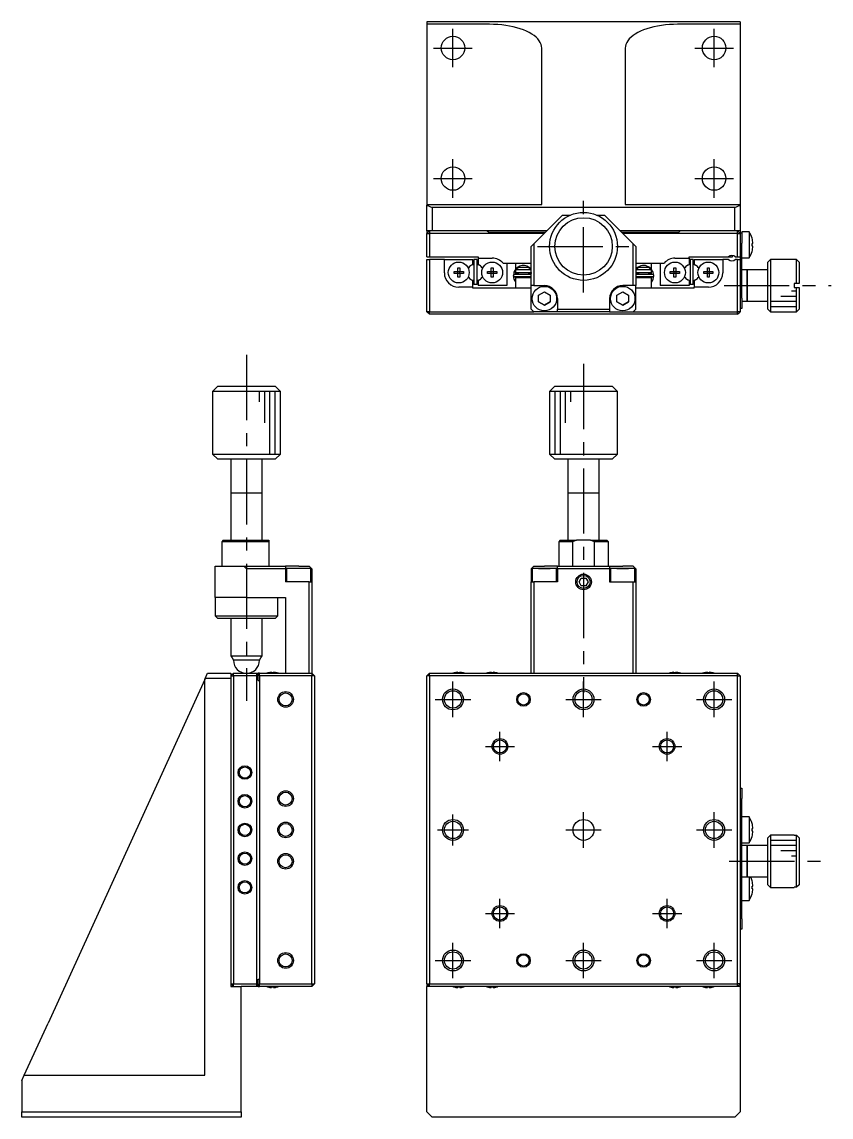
# Model space of a CAD drawing. Extents: x 36 to 387, y -13 to 301.
# Drawn here: x 79 to 234, y 91.7 to 301.5 of the extents above; entities that cross this region are included whole.
import ezdxf

# ---------------------------------------------------------------- set-up
doc = ezdxf.new("R2010")
doc.units = 0
doc.header["$LTSCALE"] = 10
doc.linetypes.add('CENTER', pattern=[2, 1.25, -0.25, 0.25, -0.25])
doc.layers.get('0').update_dxf_attribs({"linetype": 'CONTINUOUS'})
doc.layers.add('CENTER', color=1, linetype='CENTER')

msp = doc.modelspace()

# ---------------------------------------------------------------- linework, layer by layer
at = {"color": 7, "linetype": 'CONTINUOUS'}
for p, q in [((156.584228, 301.482724), (156.584228, 301.026998)), ((216.584228, 301.482724), (156.584228, 301.482724)), ((168.584228, 301.026998), (156.584228, 301.026998)), ((156.584228, 301.026998), (156.584228, 266.482724)), ((169.368819, 301.012949), (168.584228, 301.026998)), ((170.148572, 300.97089), (169.368819, 301.012949)), ((170.918681, 300.90108), (170.148572, 300.97089)), ((171.674398, 300.803949), (170.918681, 300.90108)), ((172.411062, 300.680097), (171.674398, 300.803949)), ((173.124133, 300.530286), (172.411062, 300.680097)), ((173.809213, 300.35544), (173.124133, 300.530286)), ((174.46208, 300.156638), (173.809213, 300.35544)), ((175.078708, 299.935105), (174.46208, 300.156638)), ((198.706375, 300.156638), (198.089747, 299.935105)), ((199.359242, 300.35544), (198.706375, 300.156638)), ((200.044323, 300.530286), (199.359242, 300.35544)), ((200.757393, 300.680097), (200.044323, 300.530286)), ((201.494058, 300.803949), (200.757393, 300.680097)), ((202.249774, 300.90108), (201.494058, 300.803949)), ((203.019883, 300.97089), (202.249774, 300.90108)), ((203.799637, 301.012949), (203.019883, 300.97089)), ((204.584228, 301.026998), (203.799637, 301.012949)), ((216.584228, 301.026998), (204.584228, 301.026998)), ((216.584228, 301.482724), (216.584228, 301.026998)), ((216.584228, 301.026998), (216.584228, 266.482724)), ((175.655296, 299.692206), (175.078708, 299.935105)), ((176.188287, 299.42944), (175.655296, 299.692206)), ((176.674398, 299.148427), (176.188287, 299.42944)), ((177.110629, 298.850898), (176.674398, 299.148427)), ((177.494293, 298.538689), (177.110629, 298.850898)), ((177.823023, 298.213724), (177.494293, 298.538689)), ((178.094793, 297.878007), (177.823023, 298.213724)), ((178.307927, 297.533607), (178.094793, 297.878007)), ((195.073663, 297.878007), (194.860529, 297.533607)), ((195.345432, 298.213724), (195.073663, 297.878007)), ((195.674162, 298.538689), (195.345432, 298.213724)), ((196.057826, 298.850898), (195.674162, 298.538689)), ((196.494058, 299.148427), (196.057826, 298.850898)), ((196.980168, 299.42944), (196.494058, 299.148427)), ((197.51316, 299.692206), (196.980168, 299.42944)), ((198.089747, 299.935105), (197.51316, 299.692206)), ((178.461111, 297.182648), (178.307927, 297.533607)), ((178.553401, 296.827294), (178.461111, 297.182648)), ((178.584228, 296.469735), (178.553401, 296.827294)), ((178.584228, 266.482724), (178.584228, 296.469735)), ((194.615054, 296.827294), (194.584228, 296.469735)), ((194.584228, 296.469735), (194.584228, 266.482724)), ((194.707344, 297.182648), (194.615054, 296.827294)), ((194.860529, 297.533607), (194.707344, 297.182648)), ((156.584228, 266.482724), (156.584228, 266.391802)), ((156.584228, 266.482724), (178.584228, 266.482724)), ((194.584228, 266.482724), (216.584228, 266.482724)), ((216.584228, 266.482724), (216.584228, 266.391802)), ((156.584228, 261.482724), (156.584228, 266.391802)), ((156.584228, 266.391802), (157.584228, 265.936076)), ((157.584228, 265.936076), (157.584228, 261.482724)), ((215.584228, 265.936076), (157.584228, 265.936076)), ((182.584228, 264.482724), (177.084228, 258.982724)), ((182.584228, 264.482724), (184.084228, 264.482724)), ((189.084228, 264.482724), (190.584228, 264.482724)), ((196.084228, 258.982724), (190.584228, 264.482724)), ((215.584228, 265.936076), (216.584228, 266.391802)), ((215.584228, 261.482724), (215.584228, 265.936076)), ((216.584228, 266.391802), (216.584228, 261.482724)), ((157.084228, 261.482724), (156.584228, 260.982724)), ((157.084228, 261.482724), (156.584228, 261.482724)), ((156.584228, 261.482724), (156.584228, 260.982724)), ((156.584228, 260.982724), (157.084228, 260.982724)), ((156.584228, 256.482724), (156.584228, 260.982724)), ((157.084228, 261.482724), (157.084228, 260.982724)), ((157.584228, 261.482724), (157.084228, 261.482724)), ((157.084228, 260.982724), (157.084228, 256.482724)), ((179.084228, 260.982724), (157.084228, 260.982724)), ((179.584228, 261.482724), (157.584228, 261.482724)), ((168.434228, 261.132724), (168.084228, 261.482724)), ((179.234228, 261.132724), (168.434228, 261.132724)), ((215.584228, 261.482724), (193.584228, 261.482724)), ((204.734228, 261.132724), (193.934228, 261.132724)), ((216.084228, 260.982724), (194.084228, 260.982724)), ((205.084228, 261.482724), (204.734228, 261.132724)), ((216.084228, 261.482724), (215.584228, 261.482724)), ((216.084228, 260.982724), (216.084228, 261.482724)), ((216.584228, 260.982724), (216.084228, 261.482724)), ((216.584228, 261.482724), (216.084228, 261.482724)), ((216.084228, 256.482724), (216.084228, 260.982724)), ((216.084228, 260.982724), (216.584228, 260.982724)), ((216.584228, 261.482724), (216.584228, 261.082724)), ((216.584228, 261.082724), (216.884228, 261.082724)), ((216.584228, 260.982724), (216.584228, 261.082724)), ((216.584228, 260.982724), (216.584228, 256.482724)), ((216.884228, 261.282724), (216.884228, 261.082724)), ((218.275885, 261.282724), (216.884228, 261.282724)), ((216.884228, 261.082724), (216.884228, 259.082724)), ((218.275885, 261.282724), (218.275885, 256.282724)), ((176.584228, 258.482724), (177.084228, 258.982724)), ((176.584228, 250.982724), (176.584228, 258.482724)), ((177.084228, 258.982724), (177.084228, 250.982724)), ((196.084228, 250.982724), (196.084228, 258.982724)), ((196.084228, 258.982724), (196.584228, 258.482724)), ((196.584228, 258.482724), (196.584228, 250.982724)), ((216.884228, 257.707724), (216.884228, 259.082724)), ((218.846808, 260.041313), (218.853663, 260.044657)), ((218.846808, 258.522724), (218.846808, 259.042724)), ((218.846808, 259.042724), (219.01918, 259.042724)), ((219.01918, 258.522724), (218.846808, 258.522724)), ((156.584228, 256.482724), (157.084228, 256.482724)), ((156.584228, 245.982724), (156.584228, 255.982724)), ((156.584228, 255.982724), (157.084228, 255.982724)), ((157.084228, 256.482724), (166.384228, 256.482724)), ((157.084228, 255.982724), (157.084228, 245.982724)), ((159.934228, 255.982724), (157.084228, 255.982724)), ((159.934228, 253.432724), (159.934228, 255.982724)), ((159.934228, 255.982724), (165.384228, 255.982724)), ((165.384228, 255.03353), (165.384228, 255.982724)), ((166.184228, 255.982724), (165.584228, 255.982724)), ((165.584228, 255.982724), (165.584228, 251.182724)), ((166.184228, 251.182724), (166.184228, 255.982724)), ((166.384228, 256.482724), (166.384228, 256.232724)), ((166.384228, 256.232724), (169.084228, 256.232724)), ((166.384228, 256.232724), (166.384228, 255.03353)), ((204.084228, 256.232724), (206.784228, 256.232724)), ((206.784228, 256.232724), (206.784228, 256.482724)), ((206.784228, 256.482724), (214.32279, 256.482724)), ((206.784228, 256.232724), (206.784228, 255.03353)), ((207.584228, 255.982724), (206.984228, 255.982724)), ((206.984228, 255.982724), (206.984228, 251.182724)), ((207.584228, 251.182724), (207.584228, 255.982724)), ((207.784228, 255.982724), (207.784228, 255.03353)), ((207.784228, 255.982724), (213.234228, 255.982724)), ((213.234228, 255.982724), (213.234228, 253.432724)), ((214.32279, 255.982724), (213.234228, 255.982724)), ((214.32279, 256.482724), (215.084228, 256.482724)), ((215.084228, 256.482724), (215.084228, 256.727711)), ((215.645666, 256.482724), (216.084228, 256.482724)), ((216.084228, 255.982724), (215.645666, 255.982724)), ((216.084228, 256.482724), (216.584228, 256.482724)), ((216.084228, 245.982724), (216.084228, 255.982724)), ((216.084228, 255.982724), (216.584228, 255.982724)), ((216.584228, 256.482724), (216.584228, 255.982724)), ((216.584228, 255.982724), (216.584228, 245.982724)), ((216.884228, 248.582724), (216.884228, 257.707724)), ((216.884228, 256.282724), (218.275885, 256.282724)), ((218.853663, 257.520791), (218.846808, 257.524134)), ((222.384228, 255.982724), (221.884228, 255.482724)), ((222.384228, 255.982724), (222.384228, 245.982724)), ((227.384228, 255.982724), (222.384228, 255.982724)), ((227.384228, 251.382724), (227.384228, 255.982724)), ((227.884228, 255.482724), (227.384228, 255.982724)), ((162.504228, 254.369085), (162.864228, 254.369085)), ((162.504228, 253.662724), (162.504228, 254.369085)), ((162.864228, 254.369085), (162.864228, 253.662724)), ((165.384228, 255.03353), (165.124133, 254.883364)), ((166.644323, 254.883364), (166.384228, 255.03353)), ((168.904228, 254.369085), (169.264228, 254.369085)), ((168.904228, 253.662724), (168.904228, 254.369085)), ((169.264228, 254.369085), (169.264228, 253.662724)), ((171.16329, 255.282724), (176.584228, 255.282724)), ((171.884228, 255.282724), (171.884228, 250.982724)), ((173.584228, 255.282724), (173.584228, 254.118568)), ((173.638544, 253.982724), (173.584228, 253.982724)), ((173.584228, 253.982724), (173.584228, 253.482724)), ((173.638544, 253.982724), (174.167713, 254.482724)), ((176.529911, 253.982724), (173.638544, 253.982724)), ((174.167713, 254.482724), (176.000743, 254.482724)), ((176.000743, 254.482724), (176.529911, 253.982724)), ((176.584228, 253.982724), (176.529911, 253.982724)), ((196.584228, 255.282724), (202.005165, 255.282724)), ((196.638544, 253.982724), (196.584228, 253.982724)), ((196.638544, 253.982724), (197.167713, 254.482724)), ((199.529911, 253.982724), (196.638544, 253.982724)), ((197.167713, 254.482724), (199.000743, 254.482724)), ((199.000743, 254.482724), (199.529911, 253.982724)), ((199.584228, 253.982724), (199.529911, 253.982724)), ((199.584228, 254.118409), (199.584228, 255.282724)), ((199.584228, 253.482724), (199.584228, 253.982724)), ((201.284228, 255.282724), (201.284228, 250.982724)), ((203.904228, 254.369085), (204.264228, 254.369085)), ((203.904228, 253.662724), (203.904228, 254.369085)), ((204.264228, 254.369085), (204.264228, 253.662724)), ((206.524133, 254.883364), (206.784228, 255.03353)), ((207.784228, 255.03353), (208.044323, 254.883364)), ((210.304228, 254.369085), (210.664228, 254.369085)), ((210.304228, 253.662724), (210.304228, 254.369085)), ((210.664228, 254.369085), (210.664228, 253.662724)), ((217.884228, 253.982724), (216.884228, 253.982724)), ((217.884228, 253.982724), (217.884228, 247.982724)), ((217.884228, 247.982724), (217.884228, 253.982724)), ((221.884228, 253.982724), (217.884228, 253.982724)), ((221.884228, 246.482724), (221.884228, 255.482724)), ((227.884228, 255.482724), (227.884228, 251.382724)), ((161.797866, 253.662724), (162.504228, 253.662724)), ((161.797866, 253.302724), (161.797866, 253.662724)), ((162.504228, 253.302724), (161.797866, 253.302724)), ((162.5146, 253.652352), (162.504228, 253.662724)), ((162.5146, 253.313096), (162.504228, 253.302724)), ((162.504228, 252.596362), (162.504228, 253.302724)), ((162.864228, 252.596362), (162.504228, 252.596362)), ((162.5146, 253.313096), (162.5146, 253.652352)), ((162.5146, 253.652352), (162.853856, 253.652352)), ((162.853856, 253.313096), (162.5146, 253.313096)), ((162.853856, 253.652352), (162.864228, 253.662724)), ((162.853856, 253.652352), (162.853856, 253.313096)), ((162.853856, 253.313096), (162.864228, 253.302724)), ((162.864228, 253.662724), (163.570589, 253.662724)), ((162.864228, 253.302724), (162.864228, 252.596362)), ((163.570589, 253.302724), (162.864228, 253.302724)), ((163.570589, 253.662724), (163.570589, 253.302724)), ((165.124133, 252.082084), (165.384228, 251.931918)), ((165.384228, 250.682724), (165.384228, 251.931918)), ((166.384228, 251.931918), (166.644323, 252.082084)), ((166.384228, 251.931918), (166.384228, 250.982724)), ((168.197866, 253.662724), (168.904228, 253.662724)), ((168.197866, 253.302724), (168.197866, 253.662724)), ((168.904228, 253.302724), (168.197866, 253.302724)), ((168.9146, 253.652352), (168.904228, 253.662724)), ((168.9146, 253.313096), (168.904228, 253.302724)), ((168.904228, 252.596362), (168.904228, 253.302724)), ((169.264228, 252.596362), (168.904228, 252.596362)), ((168.9146, 253.313096), (168.9146, 253.652352)), ((168.9146, 253.652352), (169.253856, 253.652352)), ((169.253856, 253.313096), (168.9146, 253.313096)), ((169.253856, 253.652352), (169.264228, 253.662724)), ((169.253856, 253.652352), (169.253856, 253.313096)), ((169.253856, 253.313096), (169.264228, 253.302724)), ((169.264228, 253.662724), (169.970589, 253.662724)), ((169.264228, 253.302724), (169.264228, 252.596362)), ((169.970589, 253.302724), (169.264228, 253.302724)), ((169.970589, 253.662724), (169.970589, 253.302724)), ((173.276531, 253.597771), (173.140572, 252.910316)), ((173.241722, 253.416609), (173.240642, 253.382383)), ((173.240642, 253.382383), (173.241275, 253.348146)), ((173.241275, 253.348146), (173.243617, 253.313984)), ((173.244511, 253.450741), (173.241722, 253.416609)), ((173.243617, 253.313984), (173.247664, 253.279978)), ((173.249004, 253.484696), (173.244511, 253.450741)), ((173.247664, 253.279978), (173.253406, 253.246211)), ((173.255189, 253.51839), (173.249004, 253.484696)), ((173.253406, 253.246211), (173.260829, 253.212767)), ((173.263052, 253.551742), (173.255189, 253.51839)), ((173.260829, 253.212767), (173.269914, 253.179727)), ((173.272575, 253.584669), (173.263052, 253.551742)), ((173.269914, 253.179727), (173.280641, 253.147172)), ((173.283734, 253.617088), (173.272575, 253.584669)), ((173.280641, 253.147172), (173.292983, 253.115182)), ((173.295788, 253.647255), (173.283734, 253.617088)), ((173.292983, 253.115182), (173.306911, 253.083835)), ((173.296211, 253.647984), (173.295788, 253.647255)), ((173.299578, 253.650024), (173.296211, 253.647984)), ((173.309598, 253.676416), (173.297781, 253.649421)), ((173.301809, 253.650515), (173.299578, 253.650024)), ((173.300609, 253.656121), (173.524028, 253.58842)), ((173.306231, 253.650845), (173.301809, 253.650515)), ((173.311776, 253.65064), (173.306231, 253.650845)), ((173.306911, 253.083835), (173.310603, 253.076177)), ((173.318407, 253.649904), (173.311776, 253.65064)), ((173.32608, 253.64864), (173.318407, 253.649904)), ((173.334745, 253.646857), (173.32608, 253.64864)), ((176.584228, 253.077724), (173.334228, 253.077724)), ((173.334228, 252.687724), (176.584228, 252.687724)), ((173.344344, 253.644568), (173.334745, 253.646857)), ((173.354812, 253.641786), (173.344344, 253.644568)), ((173.366081, 253.638532), (173.354812, 253.641786)), ((173.378074, 253.634825), (173.366081, 253.638532)), ((173.390713, 253.630692), (173.378074, 253.634825)), ((173.403914, 253.626159), (173.390713, 253.630692)), ((173.417588, 253.621257), (173.403914, 253.626159)), ((173.431645, 253.616018), (173.417588, 253.621257)), ((173.445991, 253.610477), (173.431645, 253.616018)), ((173.46053, 253.604671), (173.445991, 253.610477)), ((173.475167, 253.598639), (173.46053, 253.604671)), ((173.489803, 253.592421), (173.475167, 253.598639)), ((173.504341, 253.586057), (173.489803, 253.592421)), ((173.518685, 253.579591), (173.504341, 253.586057)), ((173.532739, 253.573066), (173.518685, 253.579591)), ((173.524028, 253.58842), (173.584234, 253.558227)), ((173.546409, 253.566524), (173.532739, 253.573066)), ((173.583906, 252.471293), (173.540546, 252.687701)), ((173.559606, 253.56001), (173.546409, 253.566524)), ((173.57224, 253.553566), (173.559606, 253.56001)), ((173.584228, 253.547236), (173.57224, 253.553566)), ((173.584228, 253.482724), (176.584228, 253.482724)), ((176.584228, 252.482724), (173.584228, 252.482724)), ((173.584228, 252.482724), (173.584228, 250.482724)), ((173.630666, 253.382665), (173.631295, 253.397729)), ((173.630808, 253.367591), (173.630666, 253.382665)), ((173.63172, 253.352548), (173.630808, 253.367591)), ((173.631295, 253.397729), (173.632693, 253.412744)), ((173.633398, 253.337575), (173.63172, 253.352548)), ((173.632693, 253.412744), (173.634856, 253.42767)), ((173.635837, 253.322711), (173.633398, 253.337575)), ((173.634856, 253.42767), (173.63778, 253.442467)), ((173.639029, 253.307995), (173.635837, 253.322711)), ((173.63778, 253.442467), (173.641455, 253.457096)), ((173.642964, 253.293465), (173.639029, 253.307995)), ((173.641455, 253.457096), (173.645871, 253.471519)), ((173.64763, 253.279158), (173.642964, 253.293465)), ((173.645871, 253.471519), (173.651015, 253.485699)), ((173.646033, 253.282724), (174.084228, 253.282724)), ((173.646034, 253.282724), (174.084228, 253.282724)), ((173.653014, 253.26511), (173.64763, 253.279158)), ((173.651015, 253.485699), (173.654422, 253.494019)), ((173.659099, 253.251358), (173.653014, 253.26511)), ((173.665868, 253.237933), (173.659099, 253.251358)), ((173.673302, 253.224871), (173.665868, 253.237933)), ((173.68138, 253.212202), (173.673302, 253.224871)), ((173.69008, 253.199956), (173.68138, 253.212202)), ((173.699379, 253.188163), (173.69008, 253.199956)), ((173.709252, 253.176849), (173.699379, 253.188163)), ((173.719672, 253.166043), (173.709252, 253.176849)), ((173.730614, 253.155767), (173.719672, 253.166043)), ((173.742049, 253.146045), (173.730614, 253.155767)), ((173.753947, 253.1369), (173.742049, 253.146045)), ((173.766281, 253.128351), (173.753947, 253.1369)), ((173.779018, 253.120418), (173.766281, 253.128351)), ((173.792129, 253.113118), (173.779018, 253.120418)), ((173.805581, 253.106467), (173.792129, 253.113118)), ((173.819341, 253.10048), (173.805581, 253.106467)), ((173.833378, 253.095169), (173.819341, 253.10048)), ((173.847657, 253.090546), (173.833378, 253.095169)), ((173.862146, 253.086622), (173.847657, 253.090546)), ((173.876809, 253.083404), (173.862146, 253.086622)), ((173.891612, 253.080901), (173.876809, 253.083404)), ((173.906522, 253.079118), (173.891612, 253.080901)), ((173.921502, 253.078058), (173.906522, 253.079118)), ((173.935727, 253.077724), (173.921502, 253.078058)), ((174.084228, 253.482724), (174.084228, 253.077724)), ((174.084228, 252.687724), (174.084228, 252.482724)), ((176.084228, 253.077724), (176.084228, 253.482724)), ((176.084228, 253.282724), (176.522412, 253.282724)), ((176.084228, 253.282724), (176.522411, 253.282724)), ((176.084228, 252.482724), (176.084228, 252.687724)), ((176.239423, 253.0778), (176.232728, 253.077724)), ((176.254428, 253.078495), (176.239423, 253.0778)), ((176.269383, 253.079917), (176.254428, 253.078495)), ((176.284255, 253.082062), (176.269383, 253.079917)), ((176.299007, 253.084926), (176.284255, 253.082062)), ((176.313605, 253.088504), (176.299007, 253.084926)), ((176.328015, 253.092787), (176.313605, 253.088504)), ((176.342202, 253.097767), (176.328015, 253.092787)), ((176.356131, 253.103433), (176.342202, 253.097767)), ((176.36977, 253.109774), (176.356131, 253.103433)), ((176.383084, 253.116776), (176.36977, 253.109774)), ((176.396042, 253.124424), (176.383084, 253.116776)), ((176.408611, 253.132701), (176.396042, 253.124424)), ((176.420759, 253.141588), (176.408611, 253.132701)), ((176.432456, 253.151067), (176.420759, 253.141588)), ((176.443672, 253.161115), (176.432456, 253.151067)), ((176.454377, 253.17171), (176.443672, 253.161115)), ((176.464544, 253.182827), (176.454377, 253.17171)), ((176.474144, 253.19444), (176.464544, 253.182827)), ((176.483154, 253.206521), (176.474144, 253.19444)), ((176.491547, 253.219041), (176.483154, 253.206521)), ((176.499302, 253.23197), (176.491547, 253.219041)), ((176.506395, 253.245276), (176.499302, 253.23197)), ((176.512808, 253.258925), (176.506395, 253.245276)), ((176.518521, 253.272883), (176.512808, 253.258925)), ((176.523519, 253.287114), (176.518521, 253.272883)), ((176.518578, 253.482749), (176.519799, 253.479475)), ((176.519437, 253.482882), (176.584514, 253.294359)), ((176.519799, 253.479475), (176.524615, 253.465213)), ((176.527787, 253.301581), (176.523519, 253.287114)), ((176.524615, 253.465213), (176.5287, 253.45072)), ((176.531313, 253.316247), (176.527787, 253.301581)), ((176.5287, 253.45072), (176.532043, 253.436034)), ((176.534086, 253.331074), (176.531313, 253.316247)), ((176.532043, 253.436034), (176.534634, 253.421192)), ((176.536099, 253.346022), (176.534086, 253.331074)), ((176.534634, 253.421192), (176.536464, 253.406234)), ((176.537346, 253.361052), (176.536099, 253.346022)), ((176.536464, 253.406234), (176.537528, 253.391198)), ((176.537822, 253.376124), (176.537346, 253.361052)), ((176.537528, 253.391198), (176.537822, 253.376124)), ((196.584228, 253.482724), (199.584228, 253.482724)), ((199.834228, 253.077724), (196.584228, 253.077724)), ((196.584228, 252.687724), (199.834228, 252.687724)), ((199.584228, 252.482724), (196.584228, 252.482724)), ((196.630666, 253.382665), (196.631295, 253.397729)), ((196.630808, 253.367591), (196.630666, 253.382665)), ((196.63172, 253.352548), (196.630808, 253.367591)), ((196.631295, 253.397729), (196.632693, 253.412744)), ((196.633398, 253.337575), (196.63172, 253.352548)), ((196.632693, 253.412744), (196.634856, 253.42767)), ((196.635837, 253.322711), (196.633398, 253.337575)), ((196.634856, 253.42767), (196.63778, 253.442467)), ((196.639029, 253.307995), (196.635837, 253.322711)), ((196.63778, 253.442467), (196.641455, 253.457096)), ((196.642964, 253.293465), (196.639029, 253.307995)), ((196.641455, 253.457096), (196.645871, 253.471519)), ((196.64763, 253.279158), (196.642964, 253.293465)), ((196.645871, 253.471519), (196.651015, 253.485699)), ((196.646033, 253.282724), (197.084228, 253.282724)), ((196.646034, 253.282724), (197.084228, 253.282724)), ((196.653014, 253.26511), (196.64763, 253.279158)), ((196.651015, 253.485699), (196.654422, 253.494019)), ((196.659099, 253.251358), (196.653014, 253.26511)), ((196.665868, 253.237933), (196.659099, 253.251358)), ((196.673302, 253.224871), (196.665868, 253.237933)), ((196.68138, 253.212202), (196.673302, 253.224871)), ((196.69008, 253.199956), (196.68138, 253.212202)), ((196.699379, 253.188163), (196.69008, 253.199956)), ((196.709252, 253.176849), (196.699379, 253.188163)), ((196.719672, 253.166043), (196.709252, 253.176849)), ((196.730614, 253.155767), (196.719672, 253.166043)), ((196.742049, 253.146045), (196.730614, 253.155767)), ((196.753947, 253.1369), (196.742049, 253.146045)), ((196.766281, 253.128351), (196.753947, 253.1369)), ((196.779018, 253.120418), (196.766281, 253.128351)), ((196.792129, 253.113118), (196.779018, 253.120418)), ((196.805581, 253.106467), (196.792129, 253.113118)), ((196.819341, 253.10048), (196.805581, 253.106467)), ((196.833378, 253.095169), (196.819341, 253.10048)), ((196.847657, 253.090546), (196.833378, 253.095169)), ((196.862146, 253.086622), (196.847657, 253.090546)), ((196.876809, 253.083404), (196.862146, 253.086622)), ((196.891612, 253.080901), (196.876809, 253.083404)), ((196.906522, 253.079118), (196.891612, 253.080901)), ((196.921502, 253.078058), (196.906522, 253.079118)), ((196.935727, 253.077724), (196.921502, 253.078058)), ((197.084228, 253.482724), (197.084228, 253.077724)), ((197.084228, 252.687724), (197.084228, 252.482724)), ((199.084228, 253.077724), (199.084228, 253.482724)), ((199.084228, 253.282724), (199.522412, 253.282724)), ((199.084228, 253.282724), (199.522411, 253.282724)), ((199.084228, 252.482724), (199.084228, 252.687724)), ((199.239423, 253.0778), (199.232728, 253.077724)), ((199.254428, 253.078495), (199.239423, 253.0778)), ((199.269383, 253.079917), (199.254428, 253.078495)), ((199.284255, 253.082062), (199.269383, 253.079917)), ((199.299007, 253.084926), (199.284255, 253.082062)), ((199.313605, 253.088504), (199.299007, 253.084926)), ((199.328015, 253.092787), (199.313605, 253.088504)), ((199.342202, 253.097767), (199.328015, 253.092787)), ((199.356131, 253.103433), (199.342202, 253.097767)), ((199.36977, 253.109774), (199.356131, 253.103433)), ((199.383084, 253.116776), (199.36977, 253.109774)), ((199.396042, 253.124424), (199.383084, 253.116776)), ((199.408611, 253.132701), (199.396042, 253.124424)), ((199.420759, 253.141588), (199.408611, 253.132701)), ((199.432456, 253.151067), (199.420759, 253.141588)), ((199.443672, 253.161115), (199.432456, 253.151067)), ((199.454377, 253.17171), (199.443672, 253.161115)), ((199.464544, 253.182827), (199.454377, 253.17171)), ((199.474144, 253.19444), (199.464544, 253.182827)), ((199.483154, 253.206521), (199.474144, 253.19444)), ((199.491547, 253.219041), (199.483154, 253.206521)), ((199.499302, 253.23197), (199.491547, 253.219041)), ((199.506395, 253.245276), (199.499302, 253.23197)), ((199.512808, 253.258925), (199.506395, 253.245276)), ((199.518521, 253.272883), (199.512808, 253.258925)), ((199.523519, 253.287114), (199.518521, 253.272883)), ((199.518578, 253.482749), (199.519799, 253.479475)), ((199.519437, 253.482882), (199.627917, 253.077766)), ((199.519799, 253.479475), (199.524615, 253.465213)), ((199.527787, 253.301581), (199.523519, 253.287114)), ((199.524615, 253.465213), (199.5287, 253.45072)), ((199.531313, 253.316247), (199.527787, 253.301581)), ((199.5287, 253.45072), (199.532043, 253.436034)), ((199.534086, 253.331074), (199.531313, 253.316247)), ((199.532043, 253.436034), (199.534634, 253.421192)), ((199.536099, 253.346022), (199.534086, 253.331074)), ((199.534634, 253.421192), (199.536464, 253.406234)), ((199.537346, 253.361052), (199.536099, 253.346022)), ((199.536464, 253.406234), (199.537528, 253.391198)), ((199.537822, 253.376124), (199.537346, 253.361052)), ((199.537528, 253.391198), (199.537822, 253.376124)), ((199.584228, 250.482724), (199.584228, 252.482724)), ((199.627594, 252.687668), (199.584314, 252.470291)), ((199.871809, 253.64681), (199.857425, 253.679607)), ((199.868447, 253.652562), (199.86789, 253.655912)), ((199.894049, 253.590369), (199.872668, 253.647255)), ((203.197866, 253.662724), (203.904228, 253.662724)), ((203.197866, 253.302724), (203.197866, 253.662724)), ((203.904228, 253.302724), (203.197866, 253.302724)), ((203.9146, 253.652352), (203.904228, 253.662724)), ((203.9146, 253.313096), (203.904228, 253.302724)), ((203.904228, 252.596362), (203.904228, 253.302724)), ((204.264228, 252.596362), (203.904228, 252.596362)), ((203.9146, 253.313096), (203.9146, 253.652352)), ((203.9146, 253.652352), (204.253856, 253.652352)), ((204.253856, 253.313096), (203.9146, 253.313096)), ((204.253856, 253.652352), (204.264228, 253.662724)), ((204.253856, 253.652352), (204.253856, 253.313096)), ((204.253856, 253.313096), (204.264228, 253.302724)), ((204.264228, 253.662724), (204.970589, 253.662724)), ((204.264228, 253.302724), (204.264228, 252.596362)), ((204.970589, 253.302724), (204.264228, 253.302724)), ((204.970589, 253.662724), (204.970589, 253.302724)), ((206.784228, 251.931918), (206.524133, 252.082084)), ((206.784228, 251.931918), (206.784228, 250.982724)), ((208.044323, 252.082084), (207.784228, 251.931918)), ((207.784228, 251.931918), (207.784228, 250.682724)), ((209.597866, 253.662724), (210.304228, 253.662724)), ((209.597866, 253.302724), (209.597866, 253.662724)), ((210.304228, 253.302724), (209.597866, 253.302724)), ((210.3146, 253.652352), (210.304228, 253.662724)), ((210.3146, 253.313096), (210.304228, 253.302724)), ((210.304228, 252.596362), (210.304228, 253.302724)), ((210.664228, 252.596362), (210.304228, 252.596362)), ((210.3146, 253.313096), (210.3146, 253.652352)), ((210.3146, 253.652352), (210.653856, 253.652352)), ((210.653856, 253.313096), (210.3146, 253.313096)), ((210.653856, 253.652352), (210.664228, 253.662724)), ((210.653856, 253.652352), (210.653856, 253.313096)), ((210.653856, 253.313096), (210.664228, 253.302724)), ((210.664228, 253.662724), (211.370589, 253.662724)), ((210.664228, 253.302724), (210.664228, 252.596362)), ((211.370589, 253.302724), (210.664228, 253.302724)), ((211.370589, 253.662724), (211.370589, 253.302724)), ((165.384228, 250.682724), (162.684228, 250.682724)), ((165.384228, 250.482724), (165.384228, 250.682724)), ((176.584228, 250.482724), (165.384228, 250.482724)), ((166.184228, 251.182724), (165.584228, 251.182724)), ((171.884228, 250.982724), (166.384228, 250.982724)), ((177.084228, 250.982724), (176.584228, 250.982724)), ((176.584228, 246.482724), (176.584228, 250.982724)), ((177.084228, 250.982724), (179.084228, 250.982724)), ((177.984228, 249.117809), (179.084228, 249.752895)), ((179.084228, 249.752895), (180.184228, 249.117809)), ((192.984228, 249.117809), (194.084228, 249.752895)), ((196.084228, 250.982724), (194.084228, 250.982724)), ((194.084228, 249.752895), (195.184228, 249.117809)), ((196.584228, 250.982724), (196.084228, 250.982724)), ((196.584228, 246.482724), (196.584228, 250.982724)), ((207.784228, 250.482724), (196.584228, 250.482724)), ((206.784228, 250.982724), (201.284228, 250.982724)), ((207.584228, 251.182724), (206.984228, 251.182724)), ((207.784228, 250.482724), (207.784228, 250.682724)), ((210.484228, 250.682724), (207.784228, 250.682724)), ((227.384228, 251.382724), (226.884228, 251.382724)), ((226.884228, 251.382724), (226.884228, 250.582724)), ((226.884228, 250.582724), (227.384228, 250.582724)), ((227.884228, 251.382724), (227.384228, 251.382724)), ((227.384228, 245.982724), (227.384228, 250.582724)), ((227.384228, 250.582724), (227.884228, 250.582724)), ((227.884228, 250.582724), (227.884228, 246.482724)), ((177.984228, 247.847639), (177.984228, 249.117809)), ((179.084228, 247.212553), (177.984228, 247.847639)), ((177.984228, 247.847639), (179.084228, 247.212553)), ((180.184228, 247.847639), (179.084228, 247.212553)), ((179.084228, 247.212553), (180.184228, 247.847639)), ((180.184228, 249.117809), (180.184228, 247.847639)), ((181.584228, 248.482724), (181.584228, 246.482724)), ((191.584228, 248.482724), (191.584228, 246.482724)), ((192.984228, 247.847639), (192.984228, 249.117809)), ((194.084228, 247.212553), (192.984228, 247.847639)), ((192.984228, 247.847639), (194.084228, 247.212553)), ((195.184228, 247.847639), (194.084228, 247.212553)), ((194.084228, 247.212553), (195.184228, 247.847639)), ((195.184228, 249.117809), (195.184228, 247.847639)), ((216.884228, 248.582724), (216.884228, 246.582724)), ((216.884228, 247.982724), (217.884228, 247.982724)), ((217.884228, 247.982724), (221.884228, 247.982724)), ((157.084228, 245.482724), (156.584228, 245.982724)), ((157.084228, 245.982724), (156.584228, 245.982724)), ((157.084228, 245.982724), (177.084228, 245.982724)), ((157.084228, 245.482724), (157.084228, 245.982724)), ((216.084228, 245.482724), (157.084228, 245.482724)), ((176.584228, 246.482724), (177.084228, 245.982724)), ((181.584228, 245.982724), (177.084228, 245.982724)), ((181.584228, 246.482724), (191.584228, 246.482724)), ((181.584228, 245.982724), (181.584228, 246.482724)), ((191.584228, 245.982724), (181.584228, 245.982724)), ((191.584228, 246.482724), (191.584228, 245.982724)), ((191.584228, 245.982724), (196.084228, 245.982724)), ((196.084228, 245.982724), (196.584228, 246.482724)), ((196.084228, 245.982724), (216.084228, 245.982724)), ((216.084228, 245.482724), (216.084228, 245.982724)), ((216.584228, 245.982724), (216.084228, 245.982724)), ((216.084228, 245.482724), (216.584228, 245.982724)), ((216.884228, 246.582724), (216.584228, 246.582724)), ((221.884228, 246.482724), (222.384228, 245.982724)), ((222.384228, 245.982724), (227.384228, 245.982724)), ((227.384228, 245.982724), (227.884228, 246.482724)), ((116.541532, 231.716159), (115.541532, 230.716159)), ((116.541532, 231.716159), (127.541532, 231.716159)), ((128.541532, 230.716159), (127.541532, 231.716159)), ((181.084228, 231.716159), (180.084228, 230.716159)), ((181.084228, 231.716159), (192.084228, 231.716159)), ((193.084228, 230.716159), (192.084228, 231.716159)), ((128.541532, 230.716159), (115.541532, 230.716159)), ((115.541532, 230.716159), (115.541532, 218.716159)), ((128.541532, 218.716159), (128.541532, 230.716159)), ((193.084228, 230.716159), (180.084228, 230.716159)), ((180.084228, 230.716159), (180.084228, 218.716159)), ((193.084228, 218.716159), (193.084228, 230.716159)), ((115.541532, 218.716159), (122.1004, 218.716159)), ((115.541532, 218.716159), (116.541532, 217.716159)), ((122.1004, 218.716159), (128.541532, 218.716159)), ((127.541532, 217.716159), (128.541532, 218.716159)), ((180.084228, 218.716159), (180.084494, 218.716159)), ((180.084228, 218.716159), (181.084228, 217.716159)), ((180.084494, 218.716159), (193.084228, 218.716159)), ((192.084228, 217.716159), (193.084228, 218.716159)), ((122.091343, 217.716159), (116.541532, 217.716159)), ((119.041532, 217.716159), (119.041532, 211.216159)), ((127.541532, 217.716159), (122.091343, 217.716159)), ((125.041532, 211.216159), (125.041532, 217.716159)), ((183.584228, 217.716159), (181.084228, 217.716159)), ((192.084228, 217.716159), (181.084453, 217.716159)), ((189.584228, 217.716159), (183.584228, 217.716159)), ((183.584228, 217.716159), (183.584228, 211.216159)), ((189.584228, 217.716159), (183.584351, 217.716159)), ((192.084228, 217.716159), (189.584228, 217.716159)), ((189.584228, 211.216159), (189.584228, 217.716159)), ((119.041532, 211.221159), (119.041532, 211.216159)), ((119.041532, 211.216159), (119.041532, 211.211159)), ((119.041532, 211.216159), (119.041532, 202.216159)), ((125.041532, 211.216159), (125.041532, 211.221159)), ((125.041532, 211.211159), (125.041532, 211.216159)), ((125.041532, 202.216159), (125.041532, 211.216159)), ((183.584228, 211.221159), (183.584228, 211.216159)), ((183.584228, 211.216159), (183.584228, 202.216179)), ((183.584228, 211.216159), (183.584228, 211.211159)), ((189.584228, 211.216159), (189.584228, 211.221159)), ((189.584228, 202.216179), (189.584228, 211.216159)), ((189.584228, 211.211159), (189.584228, 211.216159)), ((117.591532, 202.216159), (117.291532, 201.916159)), ((126.291532, 201.916159), (117.291532, 201.916159)), ((117.291532, 201.916159), (117.291532, 197.216159)), ((117.591532, 202.216159), (126.291532, 202.216159)), ((126.291532, 202.216159), (126.291532, 201.916159)), ((126.291532, 201.916159), (126.291532, 197.216159)), ((182.134228, 202.216159), (181.834228, 201.916159)), ((184.462907, 201.916159), (181.834228, 201.916159)), ((181.834228, 201.916159), (181.834228, 197.216159)), ((182.134228, 202.216159), (185.265137, 202.216159)), ((185.265137, 202.216159), (184.462907, 201.916159)), ((184.462907, 201.916159), (184.462907, 197.216159)), ((187.903318, 202.216159), (185.265137, 202.216159)), ((188.705548, 201.916159), (187.903318, 202.216159)), ((187.903318, 202.216159), (191.034228, 202.216159)), ((191.334228, 201.916159), (188.705548, 201.916159)), ((188.705548, 197.216159), (188.705548, 201.916159)), ((191.334228, 201.916159), (191.034228, 202.216159)), ((191.334228, 197.216159), (191.334228, 201.916159)), ((116.041532, 191.216159), (116.041532, 197.216159)), ((116.041532, 197.216159), (121.541532, 197.216159)), ((122.041532, 196.716159), (121.541532, 197.216159)), ((121.541532, 197.216159), (129.541532, 197.216159)), ((129.541532, 197.216159), (129.541532, 196.716159)), ((132.041532, 197.216159), (129.541532, 197.216159)), ((132.041532, 197.216159), (134.041532, 197.216159)), ((134.541532, 196.716159), (134.041532, 197.216159)), ((177.084228, 197.216159), (176.584228, 196.716159)), ((177.084228, 197.216159), (179.084228, 197.216159)), ((181.584228, 197.216159), (179.084228, 197.216159)), ((181.584228, 197.216159), (191.584228, 197.216159)), ((181.584228, 196.716159), (181.584228, 197.216159)), ((191.584228, 197.216159), (191.584228, 196.716159)), ((191.584228, 197.216159), (194.084228, 197.216159)), ((196.084228, 197.216159), (194.084228, 197.216159)), ((196.584228, 196.716159), (196.084228, 197.216159)), ((122.041532, 196.716159), (122.041532, 191.216159)), ((129.541532, 196.716159), (122.041532, 196.716159)), ((129.541532, 196.716159), (129.541532, 194.216159)), ((134.391532, 196.816159), (129.691532, 196.816159)), ((129.691532, 196.816159), (129.691532, 194.216159)), ((134.391532, 194.216159), (134.391532, 196.816159)), ((134.541532, 196.716159), (134.541532, 194.216159)), ((176.584228, 196.716159), (176.584228, 194.216159)), ((181.434228, 196.816159), (176.734228, 196.816159)), ((181.434228, 196.816159), (176.734228, 196.816159)), ((176.734228, 196.816159), (176.734228, 194.216159)), ((177.984228, 196.816159), (179.084228, 196.816159)), ((179.084228, 196.816159), (177.984228, 196.816159)), ((180.184228, 196.816159), (179.084228, 196.816159)), ((179.084228, 196.816159), (180.184228, 196.816159)), ((181.434228, 194.216159), (181.434228, 196.816159)), ((181.584228, 196.716159), (181.584228, 194.216159)), ((191.584228, 196.716159), (181.584228, 196.716159)), ((191.584228, 196.716159), (191.584228, 194.216159)), ((196.434228, 196.816159), (191.734228, 196.816159)), ((196.434228, 196.816159), (191.734228, 196.816159)), ((191.734228, 196.816159), (191.734228, 194.216159)), ((192.984228, 196.816159), (194.084228, 196.816159)), ((194.084228, 196.816159), (192.984228, 196.816159)), ((195.184228, 196.816159), (194.084228, 196.816159)), ((194.084228, 196.816159), (195.184228, 196.816159)), ((196.434228, 194.216159), (196.434228, 196.816159)), ((196.584228, 196.716159), (196.584228, 194.216159)), ((134.041532, 194.216159), (129.541532, 194.216159)), ((134.041532, 176.716159), (134.041532, 194.216159)), ((134.041532, 194.216159), (134.541532, 194.216159)), ((134.541532, 194.216159), (134.541532, 176.716159)), ((176.584228, 176.716159), (176.584228, 194.216159)), ((176.584228, 194.216159), (177.084228, 194.216159)), ((177.084228, 194.216159), (177.084228, 176.716159)), ((181.584228, 194.216159), (177.084228, 194.216159)), ((185.718202, 194.216159), (186.151215, 194.966159)), ((186.151215, 193.466159), (185.718202, 194.216159)), ((186.151215, 194.966159), (187.01724, 194.966159)), ((187.01724, 193.466159), (186.151215, 193.466159)), ((187.01724, 194.966159), (187.450253, 194.216159)), ((187.450253, 194.216159), (187.01724, 193.466159)), ((191.584228, 194.216159), (196.084228, 194.216159)), ((196.084228, 176.716159), (196.084228, 194.216159)), ((196.084228, 194.216159), (196.584228, 194.216159)), ((196.584228, 194.216159), (196.584228, 176.716159)), ((122.041532, 191.216159), (116.041532, 191.216159)), ((116.041532, 191.216159), (116.041532, 187.716159)), ((122.041532, 191.216159), (129.541532, 191.216159)), ((128.041532, 187.716159), (128.041532, 191.216159)), ((129.541532, 191.216159), (129.541532, 176.716159)), ((116.041532, 187.716159), (128.041532, 187.716159)), ((116.041532, 187.716159), (116.541532, 187.216159)), ((127.541532, 187.216159), (116.541532, 187.216159)), ((119.041532, 187.216159), (119.041532, 180.082185)), ((125.041532, 180.082185), (125.041532, 187.216159)), ((127.541532, 187.216159), (128.041532, 187.716159)), ((119.041532, 180.082185), (122.068701, 180.082185)), ((119.041532, 180.082185), (119.291532, 179.649172)), ((119.291532, 179.649172), (119.541532, 179.216159)), ((122.064173, 179.216159), (119.541532, 179.216159)), ((124.541532, 179.216159), (122.064173, 179.216159)), ((122.068701, 180.082185), (125.041532, 180.082185)), ((124.541532, 179.216159), (124.791532, 179.649172)), ((124.791532, 179.649172), (125.041532, 180.082185)), ((114.132453, 175.716159), (114.58818, 176.716159)), ((114.58818, 176.716159), (119.041532, 176.716159)), ((119.041532, 176.216159), (119.541532, 176.716159)), ((119.041532, 176.716159), (119.041532, 176.216159)), ((119.041532, 176.216159), (119.541532, 176.216159)), ((119.041532, 176.216159), (119.041532, 175.716159)), ((119.541532, 176.216159), (119.541532, 176.716159)), ((119.541532, 176.716159), (124.041532, 176.716159)), ((119.541532, 176.216159), (119.541532, 117.216159)), ((124.041532, 176.216159), (119.541532, 176.216159)), ((124.041532, 176.216159), (124.041532, 176.716159)), ((124.041532, 176.716159), (124.291532, 176.716159)), ((124.041532, 117.216159), (124.041532, 176.216159)), ((124.291532, 175.316159), (124.291532, 176.716159)), ((124.541532, 176.716159), (124.291532, 176.716159)), ((124.541532, 176.716159), (134.541532, 176.716159)), ((124.541532, 176.216159), (124.541532, 176.716159)), ((134.541532, 176.216159), (124.541532, 176.216159)), ((124.541532, 176.216159), (124.541532, 117.216159)), ((126.15517, 176.785681), (126.152916, 176.790304)), ((126.861532, 176.785681), (126.861532, 176.906018)), ((127.221532, 176.785681), (126.861532, 176.785681)), ((127.221532, 176.906018), (127.221532, 176.785681)), ((127.930148, 176.790304), (127.927893, 176.785681)), ((134.541532, 176.716159), (134.541532, 176.216159)), ((135.041532, 176.216159), (134.541532, 176.716159)), ((134.541532, 117.216159), (134.541532, 176.216159)), ((135.041532, 176.216159), (134.541532, 176.216159)), ((135.041532, 176.216159), (135.041532, 117.216159)), ((157.084228, 176.716159), (156.584228, 176.216159)), ((156.584228, 117.216159), (156.584228, 176.216159)), ((157.084228, 176.216159), (156.584228, 176.216159)), ((157.084228, 176.216159), (157.084228, 176.716159)), ((157.084228, 176.716159), (177.084228, 176.716159)), ((157.084228, 176.216159), (157.084228, 117.216159)), ((216.084228, 176.216159), (157.084228, 176.216159)), ((161.797866, 176.785681), (161.795612, 176.790304)), ((162.504228, 176.785681), (162.504228, 176.906018)), ((162.864228, 176.785681), (162.504228, 176.785681)), ((162.864228, 176.906018), (162.864228, 176.785681)), ((163.572844, 176.790304), (163.570589, 176.785681)), ((168.197866, 176.785681), (168.195612, 176.790304)), ((168.904228, 176.785681), (168.904228, 176.906018)), ((169.264228, 176.785681), (168.904228, 176.785681)), ((169.264228, 176.906018), (169.264228, 176.785681)), ((169.972844, 176.790304), (169.970589, 176.785681)), ((177.084228, 176.716159), (196.084228, 176.716159)), ((177.084228, 176.716159), (196.084228, 176.716159)), ((196.084228, 176.716159), (216.084228, 176.716159)), ((203.197866, 176.785681), (203.195612, 176.790304)), ((203.904228, 176.785681), (203.904228, 176.906018)), ((204.264228, 176.785681), (203.904228, 176.785681)), ((204.264228, 176.906018), (204.264228, 176.785681)), ((204.972844, 176.790304), (204.970589, 176.785681)), ((209.597866, 176.785681), (209.595612, 176.790304)), ((210.304228, 176.785681), (210.304228, 176.906018)), ((210.664228, 176.785681), (210.304228, 176.785681)), ((210.664228, 176.906018), (210.664228, 176.785681)), ((211.372844, 176.790304), (211.370589, 176.785681)), ((216.084228, 176.216159), (216.084228, 176.716159)), ((216.584228, 176.216159), (216.084228, 176.716159)), ((216.084228, 117.216159), (216.084228, 176.216159)), ((216.084228, 176.216159), (216.584228, 176.216159)), ((216.584228, 176.216159), (216.584228, 117.216159)), ((114.041532, 175.51665), (84.054521, 109.716159)), ((114.041532, 175.51665), (114.132453, 175.716159)), ((114.041532, 99.716159), (114.041532, 175.51665)), ((119.041532, 175.716159), (114.132453, 175.716159)), ((119.041532, 175.716159), (119.041532, 116.716159)), ((124.291532, 175.316159), (124.541532, 175.316159)), ((216.584228, 154.716159), (216.884228, 154.716159)), ((216.884228, 154.716159), (216.884228, 152.716159)), ((216.884228, 147.791159), (216.884228, 152.716159)), ((218.275885, 149.216159), (216.884228, 149.216159)), ((218.275885, 149.216159), (218.275885, 144.216159)), ((216.884228, 145.641159), (216.884228, 147.791159)), ((218.846808, 147.974749), (218.853663, 147.978092)), ((218.846808, 147.974749), (218.853663, 147.978092)), ((218.846808, 146.976159), (219.01918, 146.976159)), ((218.846808, 146.456159), (218.846808, 146.976159)), ((216.884228, 142.291159), (216.884228, 145.641159)), ((219.01918, 146.456159), (218.846808, 146.456159)), ((218.853663, 145.454227), (218.846808, 145.45757)), ((218.853663, 145.454227), (218.846808, 145.45757)), ((222.384228, 145.716159), (221.884228, 145.216159)), ((221.884228, 136.216159), (221.884228, 145.216159)), ((222.384228, 145.716159), (222.384228, 135.716159)), ((226.884228, 145.716159), (222.384228, 145.716159)), ((226.884228, 145.716159), (226.884228, 145.700134)), ((226.884228, 145.700134), (227.384228, 145.700134)), ((227.384228, 135.732185), (227.384228, 145.700134)), ((227.384228, 145.700134), (227.884228, 145.198346)), ((227.884228, 145.198346), (227.884228, 136.233972)), ((216.884228, 144.216159), (218.275885, 144.216159)), ((217.884228, 143.716159), (216.884228, 143.716159)), ((217.884228, 143.716159), (217.884228, 137.716159)), ((217.884228, 137.716159), (217.884228, 143.716159)), ((221.884228, 143.716159), (217.884228, 143.716159)), ((216.884228, 140.141159), (216.884228, 142.291159)), ((216.884228, 136.791159), (216.884228, 140.141159)), ((216.884228, 137.716159), (217.884228, 137.716159)), ((216.884228, 134.641159), (216.884228, 136.791159)), ((217.884228, 137.716159), (221.884228, 137.716159)), ((218.275885, 137.716159), (218.275885, 133.216159)), ((218.846808, 136.974749), (218.853663, 136.978092)), ((218.846808, 136.974749), (218.853663, 136.978092)), ((216.884228, 129.716159), (216.884228, 134.641159)), ((218.846808, 135.976159), (219.01918, 135.976159)), ((218.846808, 135.456159), (218.846808, 135.976159)), ((219.01918, 135.456159), (218.846808, 135.456159)), ((218.853663, 134.454227), (218.846808, 134.45757)), ((218.853663, 134.454227), (218.846808, 134.45757)), ((221.884228, 136.216159), (222.384228, 135.716159)), ((222.384228, 135.716159), (226.884228, 135.716159)), ((226.884228, 135.732185), (226.884228, 135.716159)), ((227.384228, 135.732185), (226.884228, 135.732185)), ((227.884228, 136.233972), (227.384228, 135.732185)), ((216.884228, 133.216159), (218.275885, 133.216159)), ((216.884228, 129.716159), (216.884228, 127.716159)), ((216.884228, 127.716159), (216.584228, 127.716159)), ((124.291532, 118.116159), (124.541532, 118.116159)), ((124.291532, 116.716159), (124.291532, 118.116159)), ((119.041532, 117.216159), (119.541532, 117.216159)), ((119.041532, 117.216159), (119.541532, 116.716159)), ((119.041532, 116.716159), (121.041532, 116.716159)), ((119.541532, 116.716159), (119.541532, 117.216159)), ((119.541532, 117.216159), (124.041532, 117.216159)), ((124.041532, 116.716159), (121.041532, 116.716159)), ((121.041532, 92.716159), (121.041532, 116.716159)), ((124.041532, 116.716159), (124.041532, 117.216159)), ((124.291532, 116.716159), (124.041532, 116.716159)), ((124.291532, 116.716159), (124.541532, 116.716159)), ((124.541532, 117.216159), (134.541532, 117.216159)), ((124.541532, 116.716159), (124.541532, 117.216159)), ((134.541532, 116.716159), (124.541532, 116.716159)), ((126.152916, 116.642015), (126.15517, 116.646638)), ((126.861532, 116.646638), (127.221532, 116.646638)), ((126.861532, 116.526301), (126.861532, 116.646638)), ((127.221532, 116.646638), (127.221532, 116.526301)), ((127.927893, 116.646638), (127.930148, 116.642015)), ((134.541532, 117.216159), (134.541532, 116.716159)), ((134.541532, 117.216159), (135.041532, 117.216159)), ((134.541532, 116.716159), (135.041532, 117.216159)), ((156.584228, 117.216159), (157.084228, 117.216159)), ((156.584228, 117.216159), (157.084228, 116.716159)), ((156.584228, 117.216159), (156.584228, 116.716159)), ((156.584228, 92.716159), (156.584228, 116.716159)), ((157.084228, 116.716159), (156.584228, 116.716159)), ((157.084228, 116.716159), (157.084228, 117.216159)), ((157.084228, 117.216159), (216.084228, 117.216159)), ((216.084228, 116.716159), (157.084228, 116.716159)), ((161.795612, 116.642015), (161.797866, 116.646638)), ((162.504228, 116.646638), (162.864228, 116.646638)), ((162.504228, 116.526301), (162.504228, 116.646638)), ((162.864228, 116.646638), (162.864228, 116.526301)), ((163.570589, 116.646638), (163.572844, 116.642015)), ((168.195612, 116.642015), (168.197866, 116.646638)), ((168.904228, 116.646638), (169.264228, 116.646638)), ((168.904228, 116.526301), (168.904228, 116.646638)), ((169.264228, 116.646638), (169.264228, 116.526301)), ((169.970589, 116.646638), (169.972844, 116.642015)), ((203.195612, 116.642015), (203.197866, 116.646638)), ((203.904228, 116.646638), (204.264228, 116.646638)), ((203.904228, 116.526301), (203.904228, 116.646638)), ((204.264228, 116.646638), (204.264228, 116.526301)), ((204.970589, 116.646638), (204.972844, 116.642015)), ((209.595612, 116.642015), (209.597866, 116.646638)), ((210.304228, 116.646638), (210.664228, 116.646638)), ((210.304228, 116.526301), (210.304228, 116.646638)), ((210.664228, 116.646638), (210.664228, 116.526301)), ((211.370589, 116.646638), (211.372844, 116.642015)), ((216.084228, 116.716159), (216.084228, 117.216159)), ((216.584228, 117.216159), (216.084228, 117.216159)), ((216.084228, 116.716159), (216.584228, 117.216159)), ((216.584228, 116.716159), (216.084228, 116.716159)), ((216.584228, 117.216159), (216.584228, 116.716159)), ((216.584228, 116.716159), (216.584228, 92.716159)), ((79.497258, 99.716159), (84.054521, 109.716159)), ((79.041532, 98.716159), (79.497258, 99.716159)), ((79.041532, 98.716159), (79.041532, 92.716159)), ((79.497258, 99.716159), (114.041532, 99.716159)), ((79.041532, 91.716159), (79.041532, 92.716159)), ((79.041532, 92.716159), (121.041532, 92.716159)), ((121.041532, 92.716159), (121.041532, 91.716159)), ((156.584228, 92.716159), (157.584228, 91.716159)), ((215.584228, 91.716159), (216.584228, 92.716159)), ((121.041532, 91.716159), (79.041532, 91.716159)), ((215.584228, 91.716159), (157.584228, 91.716159))]:
    msp.add_line(p, q, dxfattribs=at)
at = {"color": 3, "linetype": 'CONTINUOUS'}
for p, q in [((226.384228, 249.982724), (227.384228, 249.982724)), ((222.384228, 247.982724), (227.384228, 247.982724)), ((224.384228, 248.982724), (227.384228, 248.982724)), ((222.384228, 246.982724), (227.384228, 246.982724)), ((124.541532, 228.716159), (124.541532, 230.716159)), ((125.541532, 224.716159), (125.541532, 230.716159)), ((126.541532, 218.716159), (126.541532, 230.716159)), ((127.541532, 218.716159), (127.541532, 230.716159)), ((181.084228, 230.716159), (181.084228, 218.716159)), ((182.084228, 230.716159), (182.084228, 218.716159)), ((183.084228, 230.716159), (183.084228, 224.716159)), ((184.084228, 230.716159), (184.084228, 228.716159)), ((121.968675, 211.216159), (119.041527, 211.216159)), ((121.968675, 211.216159), (119.041527, 211.216159)), ((122.041532, 211.216159), (121.968675, 211.216159)), ((122.041532, 211.216159), (121.968675, 211.216159)), ((122.168721, 211.216159), (122.041532, 211.216159)), ((122.168721, 211.216159), (122.041532, 211.216159)), ((125.041537, 211.216159), (122.168721, 211.216159)), ((125.041537, 211.216159), (122.168721, 211.216159)), ((183.586104, 211.216159), (183.584223, 211.216159)), ((183.586104, 211.216159), (183.584223, 211.216159)), ((189.584233, 211.216159), (183.586104, 211.216159)), ((189.584233, 211.216159), (183.586104, 211.216159)), ((212.331341, 148.187323), (212.29767, 148.203943)), ((227.384228, 144.716159), (222.384228, 144.716159)), ((227.384228, 143.716159), (222.384228, 143.716159)), ((227.384228, 142.716159), (224.384228, 142.716159)), ((227.384228, 141.716159), (226.384228, 141.716159)), ((212.331341, 123.187323), (212.29767, 123.203943))]:
    msp.add_line(p, q, dxfattribs=at)
at = {"color": 7, "linetype": 'CONTINUOUS'}
for centre, radius in [((161.584228, 296.482724), 2.25), ((211.584228, 296.482724), 2.25), ((161.584228, 271.482724), 2.25), ((211.584228, 271.482724), 2.25), ((186.584228, 258.482724), 6.5), ((186.584228, 258.482724), 5.5), ((162.684228, 253.482724), 2), ((169.084228, 253.482724), 2), ((204.084228, 253.482724), 2), ((210.484228, 253.482724), 2), ((179.084228, 248.482724), 2.35), ((194.084228, 248.482724), 2.35), ((186.584228, 194.216159), 1.25), ((129.541532, 171.716159), 1.25), ((161.584228, 171.716159), 1.65), ((175.084228, 171.716159), 1.075), ((186.584228, 171.716159), 1.65), ((198.084228, 171.716159), 1.075), ((211.584228, 171.716159), 1.65), ((170.584228, 162.716159), 1.25), ((202.584228, 162.716159), 1.25), ((121.741532, 157.716159), 1.075), ((121.741532, 152.216159), 1.075), ((129.541532, 152.716159), 1.25), ((121.741532, 146.716159), 1.075), ((129.541532, 146.716159), 1.25), ((161.584228, 146.716159), 1.65), ((186.584228, 146.716159), 2), ((211.584228, 146.716159), 1.65), ((121.741532, 141.216159), 1.075), ((129.541532, 140.716159), 1.25), ((121.741532, 135.716159), 1.075), ((170.584228, 130.716159), 1.25), ((202.584228, 130.716159), 1.25), ((129.541532, 121.716159), 1.25), ((161.584228, 121.716159), 1.65), ((175.084228, 121.716159), 1.075), ((186.584228, 121.716159), 1.65), ((198.084228, 121.716159), 1.075), ((211.584228, 121.716159), 1.65)]:
    msp.add_circle(centre, radius, dxfattribs=at)
at = {"color": 3, "linetype": 'CONTINUOUS'}
for centre, radius in [((186.584228, 194.216159), 1.5), ((186.584228, 194.216159), 1.5), ((129.541532, 171.716159), 1.5), ((129.541532, 171.716159), 1.5), ((161.584228, 171.716159), 2), ((161.584228, 171.716159), 2), ((175.084228, 171.716159), 1.3), ((175.084228, 171.716159), 1.3), ((186.584228, 171.716159), 2), ((186.584228, 171.716159), 2), ((198.084228, 171.716159), 1.3), ((198.084228, 171.716159), 1.3), ((211.584228, 171.716159), 2), ((211.584228, 171.716159), 2), ((170.584228, 162.716159), 1.5), ((170.584228, 162.716159), 1.5), ((202.584228, 162.716159), 1.5), ((202.584228, 162.716159), 1.5), ((121.741532, 157.716159), 1.3), ((121.741532, 157.716159), 1.3), ((121.741532, 152.216159), 1.3), ((121.741532, 152.216159), 1.3), ((129.541532, 152.716159), 1.5), ((129.541532, 152.716159), 1.5), ((121.741532, 146.716159), 1.3), ((121.741532, 146.716159), 1.3), ((129.541532, 146.716159), 1.5), ((129.541532, 146.716159), 1.5), ((161.584228, 146.716159), 2), ((161.584228, 146.716159), 2), ((211.584228, 146.716159), 2), ((211.584228, 146.716159), 2), ((121.741532, 141.216159), 1.3), ((121.741532, 141.216159), 1.3), ((129.541532, 140.716159), 1.5), ((129.541532, 140.716159), 1.5), ((121.741532, 135.716159), 1.3), ((121.741532, 135.716159), 1.3), ((170.584228, 130.716159), 1.5), ((170.584228, 130.716159), 1.5), ((202.584228, 130.716159), 1.5), ((202.584228, 130.716159), 1.5), ((129.541532, 121.716159), 1.5), ((129.541532, 121.716159), 1.5), ((161.584228, 121.716159), 2), ((161.584228, 121.716159), 2), ((175.084228, 121.716159), 1.3), ((175.084228, 121.716159), 1.3), ((186.584228, 121.716159), 2), ((186.584228, 121.716159), 2), ((198.084228, 121.716159), 1.3), ((198.084228, 121.716159), 1.3), ((211.584228, 121.716159), 2), ((211.584228, 121.716159), 2)]:
    msp.add_circle(centre, radius, dxfattribs=at)
at = {"color": 7, "linetype": 'CONTINUOUS'}
for centre, radius, start, end in [((214.534228, 258.782724), 4.5, 16.285843, 33.748989), ((214.534228, 258.782724), 4.492483, 3.317816, 16.26943), ((214.534228, 258.782724), 4.492483, 343.73057, 356.682184), ((169.084228, 253.482724), 2.75, 40.885193, 90), ((204.084228, 253.482724), 2.75, 90, 139.114807), ((214.984228, 255.732724), 1, 48.590378, 131.409622), ((214.984228, 256.732724), 1, 228.590378, 311.409622), ((214.534228, 258.782724), 4.5, 326.251011, 343.714157), ((165.999133, 253.367819), 1.75, 135, 148.118467), ((165.884227, 253.482724), 1.5875, 135.000249, 149.566737), ((165.884227, 253.482724), 1.5875, 100.893016, 135.000249), ((165.999133, 253.367819), 1.75, 120, 135), ((165.884227, 253.482724), 1.5875, 45.000249, 79.10691), ((165.769323, 253.367819), 1.75, 45, 60), ((165.884227, 253.482724), 1.5875, 30.433182, 45.000249), ((165.769323, 253.367819), 1.75, 31.881533, 45), ((175.08419, 252.882737), 1.943996, 39.484051, 156.849596), ((198.084391, 252.882962), 1.943719, 0.718569, 140.521477), ((207.399133, 253.367819), 1.75, 135, 148.118467), ((207.284227, 253.482724), 1.5875, 135.000249, 149.566737), ((207.284227, 253.482724), 1.5875, 100.893016, 135.000249), ((207.399133, 253.367819), 1.75, 120, 135), ((207.284227, 253.482724), 1.5875, 45.00025, 79.10691), ((207.169323, 253.367819), 1.75, 45, 60), ((207.284227, 253.482724), 1.5875, 30.433182, 45.00025), ((207.169323, 253.367819), 1.75, 31.881533, 45), ((162.684228, 253.432724), 2.75, 180, 270), ((165.999133, 253.597629), 1.75, 211.881533, 225), ((165.884227, 253.482724), 1.5875, 210.433263, 224.999751), ((165.884227, 253.482724), 1.5875, 224.999751, 259.106984), ((165.999133, 253.597629), 1.75, 225, 240), ((165.884227, 253.482724), 1.5875, 280.89309, 314.999751), ((165.769323, 253.597629), 1.75, 300, 315), ((165.884227, 253.482724), 1.5875, 314.999751, 329.566818), ((165.769323, 253.597629), 1.75, 315, 328.118467), ((173.334228, 252.882724), 0.195, 90, 270), ((175.089399, 252.884551), 1.949107, 180.724667, 219.426223), ((198.088063, 252.881645), 1.939975, 320.469098, 359.286231), ((199.834228, 252.882724), 0.195, 270, 90), ((207.399133, 253.597629), 1.75, 211.881533, 225), ((207.284227, 253.482724), 1.5875, 210.433263, 224.999751), ((207.284227, 253.482724), 1.5875, 224.999751, 259.106984), ((207.399133, 253.597629), 1.75, 225, 240), ((207.284227, 253.482724), 1.5875, 280.89309, 314.99975), ((207.169323, 253.597629), 1.75, 300, 315), ((207.284227, 253.482724), 1.5875, 314.99975, 329.566818), ((207.169323, 253.597629), 1.75, 315, 328.118467), ((210.484228, 253.432724), 2.75, 270, 0), ((179.084228, 248.482724), 2.5, 0, 90), ((194.084228, 248.482724), 2.5, 90, 180), ((122.041532, 179.216159), 2.5, 180, 270), ((122.041532, 179.216159), 2.5, 270, 0), ((127.041532, 173.716159), 3.2, 106.122533, 110.364135), ((127.041532, 173.716159), 3.194933, 93.229709, 106.106712), ((127.041532, 173.716159), 3.194933, 73.893288, 86.770291), ((127.041532, 173.716159), 3.2, 69.635865, 73.877467), ((162.684228, 173.716159), 3.2, 106.122533, 110.364135), ((162.684228, 173.716159), 3.194933, 93.229709, 106.106712), ((162.684228, 173.716159), 3.194933, 73.893288, 86.770291), ((162.684228, 173.716159), 3.2, 69.635865, 73.877467), ((169.084228, 173.716159), 3.2, 106.122533, 110.364135), ((169.084228, 173.716159), 3.194933, 93.229709, 106.106712), ((169.084228, 173.716159), 3.194933, 73.893288, 86.770291), ((169.084228, 173.716159), 3.2, 69.635865, 73.877467), ((204.084228, 173.716159), 3.2, 106.122533, 110.364135), ((204.084228, 173.716159), 3.194933, 93.229709, 106.106712), ((204.084228, 173.716159), 3.194933, 73.893288, 86.770291), ((204.084228, 173.716159), 3.2, 69.635865, 73.877467), ((210.484228, 173.716159), 3.2, 106.122533, 110.364135), ((210.484228, 173.716159), 3.194933, 93.229709, 106.106712), ((210.484228, 173.716159), 3.194933, 73.893288, 86.770291), ((210.484228, 173.716159), 3.2, 69.635865, 73.877467), ((214.534228, 146.716159), 4.5, 16.285843, 33.748989), ((214.534228, 146.716159), 4.492483, 3.317816, 16.26943), ((214.534228, 146.716159), 4.5, 326.251011, 343.714157), ((214.534228, 146.716159), 4.492483, 343.73057, 356.682184), ((214.534228, 135.716159), 4.5, 16.285843, 26.3878), ((214.534228, 135.716159), 4.492483, 3.317816, 16.26943), ((214.534228, 135.716159), 4.5, 326.251011, 343.714157), ((214.534228, 135.716159), 4.492483, 343.73057, 356.682184), ((127.041532, 119.716159), 3.2, 249.635865, 253.877467), ((127.041532, 119.716159), 3.194933, 253.893288, 266.770291), ((127.041532, 119.716159), 3.194933, 273.229709, 286.106712), ((127.041532, 119.716159), 3.2, 286.122533, 290.364135), ((162.684228, 119.716159), 3.2, 249.635865, 253.877467), ((162.684228, 119.716159), 3.194933, 253.893288, 266.770291), ((162.684228, 119.716159), 3.194933, 273.229709, 286.106712), ((162.684228, 119.716159), 3.2, 286.122533, 290.364135), ((169.084228, 119.716159), 3.2, 249.635865, 253.877467), ((169.084228, 119.716159), 3.194933, 253.893288, 266.770291), ((169.084228, 119.716159), 3.194933, 273.229709, 286.106712), ((169.084228, 119.716159), 3.2, 286.122533, 290.364135), ((204.084228, 119.716159), 3.2, 249.635865, 253.877467), ((204.084228, 119.716159), 3.194933, 253.893288, 266.770291), ((204.084228, 119.716159), 3.194933, 273.229709, 286.106712), ((204.084228, 119.716159), 3.2, 286.122533, 290.364135), ((210.484228, 119.716159), 3.2, 249.635865, 253.877467), ((210.484228, 119.716159), 3.194933, 253.893288, 266.770291), ((210.484228, 119.716159), 3.194933, 273.229709, 286.106712), ((210.484228, 119.716159), 3.2, 286.122533, 290.364135)]:
    msp.add_arc(centre, radius, start, end, dxfattribs=at)
at = {"layer": 'CENTER', "color": 1, "linetype": 'CENTER'}
for p, q in [((161.584228, 292.782724), (161.584228, 300.182724)), ((211.584228, 292.782724), (211.584228, 300.182724)), ((157.884228, 296.482724), (165.284228, 296.482724)), ((207.884228, 296.482724), (215.284228, 296.482724)), ((161.584228, 267.782724), (161.584228, 275.182724)), ((211.584228, 267.782724), (211.584228, 275.182724)), ((157.884228, 271.482724), (165.284228, 271.482724)), ((207.884228, 271.482724), (215.284228, 271.482724)), ((186.584228, 249.682724), (186.584228, 267.282724)), ((177.784228, 258.482724), (195.384228, 258.482724)), ((213.484228, 250.982724), (233.984228, 250.982724)), ((122.041532, 237.716159), (122.041532, 171.466159)), ((186.584228, 235.966159), (186.584228, 172.966159)), ((161.584228, 168.316159), (161.584228, 175.116159)), ((186.584228, 168.316159), (186.584228, 175.116159)), ((211.584228, 168.316159), (211.584228, 175.116159)), ((158.184228, 171.716159), (164.984228, 171.716159)), ((183.184228, 171.716159), (189.984228, 171.716159)), ((208.184228, 171.716159), (214.984228, 171.716159)), ((170.584228, 159.916159), (170.584228, 165.516159)), ((202.584228, 159.916159), (202.584228, 165.516159)), ((167.784228, 162.716159), (173.384228, 162.716159)), ((199.784228, 162.716159), (205.384228, 162.716159)), ((161.584228, 143.736159), (161.584228, 149.696159)), ((186.584228, 143.316159), (186.584228, 150.116159)), ((211.584228, 143.316159), (211.584228, 150.116159)), ((158.604228, 146.716159), (164.564228, 146.716159)), ((183.184228, 146.716159), (189.984228, 146.716159)), ((208.184228, 146.716159), (214.984228, 146.716159)), ((214.484228, 140.716159), (231.984228, 140.716159)), ((170.584228, 127.916159), (170.584228, 133.516159)), ((202.584228, 127.916159), (202.584228, 133.516159)), ((167.784228, 130.716159), (173.384228, 130.716159)), ((199.784228, 130.716159), (205.384228, 130.716159)), ((161.584228, 118.316159), (161.584228, 125.116159)), ((186.584228, 118.316159), (186.584228, 125.116159)), ((211.584228, 118.316159), (211.584228, 125.116159)), ((158.184228, 121.716159), (164.984228, 121.716159)), ((183.184228, 121.716159), (189.984228, 121.716159)), ((208.184228, 121.716159), (214.984228, 121.716159))]:
    msp.add_line(p, q, dxfattribs=at)

doc.saveas('drawing.dxf')
